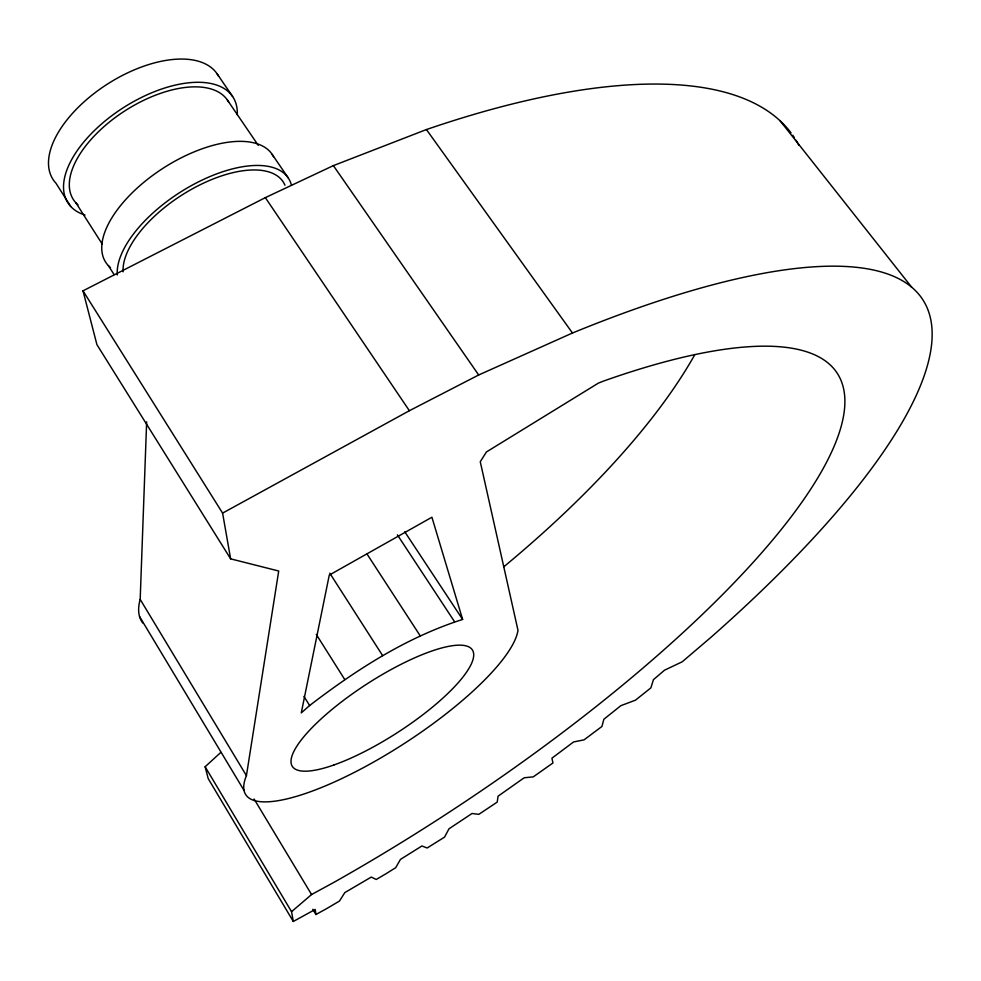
<?xml version="1.0" encoding="UTF-8"?>
<svg xmlns="http://www.w3.org/2000/svg" width="981" height="981" viewBox="0 0 981 981"><rect width="100%" height="100%" fill="white"/><g stroke="black" fill="none" stroke-linecap="round" stroke-linejoin="round"><path stroke-width="1.47" d="M142.809 623.021A156.077 54.507 -32.3 0 1 140.185 599.391L146.647 421.83M426.428 129.553L572.475 333.013A696.265 193.404 -32.7 0 1 710.992 637.282L682.261 661.77L664.517 670.195L653.456 679.637L650.869 687.889L635.467 700.164L620.863 705.67L603.867 719.245L601.929 726.467L584.051 739.858L573.566 741.955L551.935 758.178L552.941 762.973L533.247 776.878L524.197 777.761L498.066 796.192L497.208 802.115L478.814 814.34L472.033 813.494L448.979 828.81L444.552 837.112L427.14 848.001L421.928 845.965L400.469 859.393L395.711 867.67L385.987 873.752L376.238 879.479L371.296 877.063L344.834 892.587L339.426 901.098L326.501 908.7L315.919 914.5L315.232 909.436L293.294 921.466L291.553 911.692L311.566 894.537L334.018 882.311A577.944 158.701 -32.8 0 0 824.751 465.656A577.944 158.701 -32.8 0 0 604.235 380.812L598.447 383.08L486.429 451.959L480.261 461.72L517.98 630.256A161.007 43.152 -32.9 0 1 363.546 767.583A161.007 43.152 -32.9 0 1 246.427 775.628L278.714 571.016L230.633 558.851L96.923 344.65L83.005 290.83L265.336 197.635L333.381 165.617L426.428 129.553A673.395 243.178 -32.1 0 1 791.042 132.876M293.294 921.466L208.217 778.632L205.127 766.75L220.823 752.39M309.628 705.523L301.265 712.917L329.273 575.099L431.91 517.232L462.615 619.44C406.502 637.356 356.091 669.864 309.628 705.523L303.975 696.412M230.633 558.851L222.601 513.112L409.384 410.708L478.679 374.987L572.475 333.013M779.981 120.651L911.705 287.237M333.381 165.617L478.679 374.987M217.046 73.734L232.595 96.494M272.117 154.336L288.193 177.855M227.384 100.037L258.273 145.347M265.336 197.635L409.384 410.708M404.761 531.763L462.615 619.44M397.391 534.866L454.497 621.635M366.796 553.676L420.211 635.835M329.788 573.186L382.627 655.627M76.003 202.957L102.245 244.11M70.779 206.513L55.966 183.214A97.573 51.037 -32.5 0 1 105.605 85.261A97.573 51.037 -32.5 0 1 218.567 76.26M108.437 265.704L114.078 274.57M316.287 634.425L344.723 679.49M83.005 290.83L222.601 513.112M140.185 599.391L246.427 775.628M254.104 799.025L311.566 894.537M139.56 616.546L244.073 790.502M312.792 909.289L315.919 914.5M205.127 766.75L291.553 911.692M795.947 140.148A673.395 243.178 -32.1 0 1 798.779 145.2M792.758 135.255A673.395 243.178 -32.1 0 1 794.402 137.683M694.879 354.533A559.378 199.842 -32.2 0 1 503.621 566.944M77.99 204.882A91.687 46.916 -32.6 0 1 121.117 113.355A91.687 46.916 -32.6 0 1 228.794 102.355M85.004 215.072A98.026 50.166 -32.6 0 1 121.203 109.087A98.026 50.166 -32.6 0 1 237.267 114.728M123.091 271.811A93.207 43.937 -32.8 0 1 194.863 187.481A93.207 43.937 -32.8 0 1 284.956 185.237M117.315 274.938A99.645 46.965 -32.8 0 1 196.936 182.65A99.645 46.965 -32.8 0 1 291.504 185.409M110.51 267.641A99.179 47.91 -32.8 0 1 158.738 171.111A99.179 47.91 -32.8 0 1 273.54 156.715M333.847 764.996A107.211 28.694 -32.9 0 0 473.651 656.191A107.211 28.694 -32.9 0 0 339.549 703.389A107.211 28.694 -32.9 0 0 333.847 764.996"/></g></svg>
